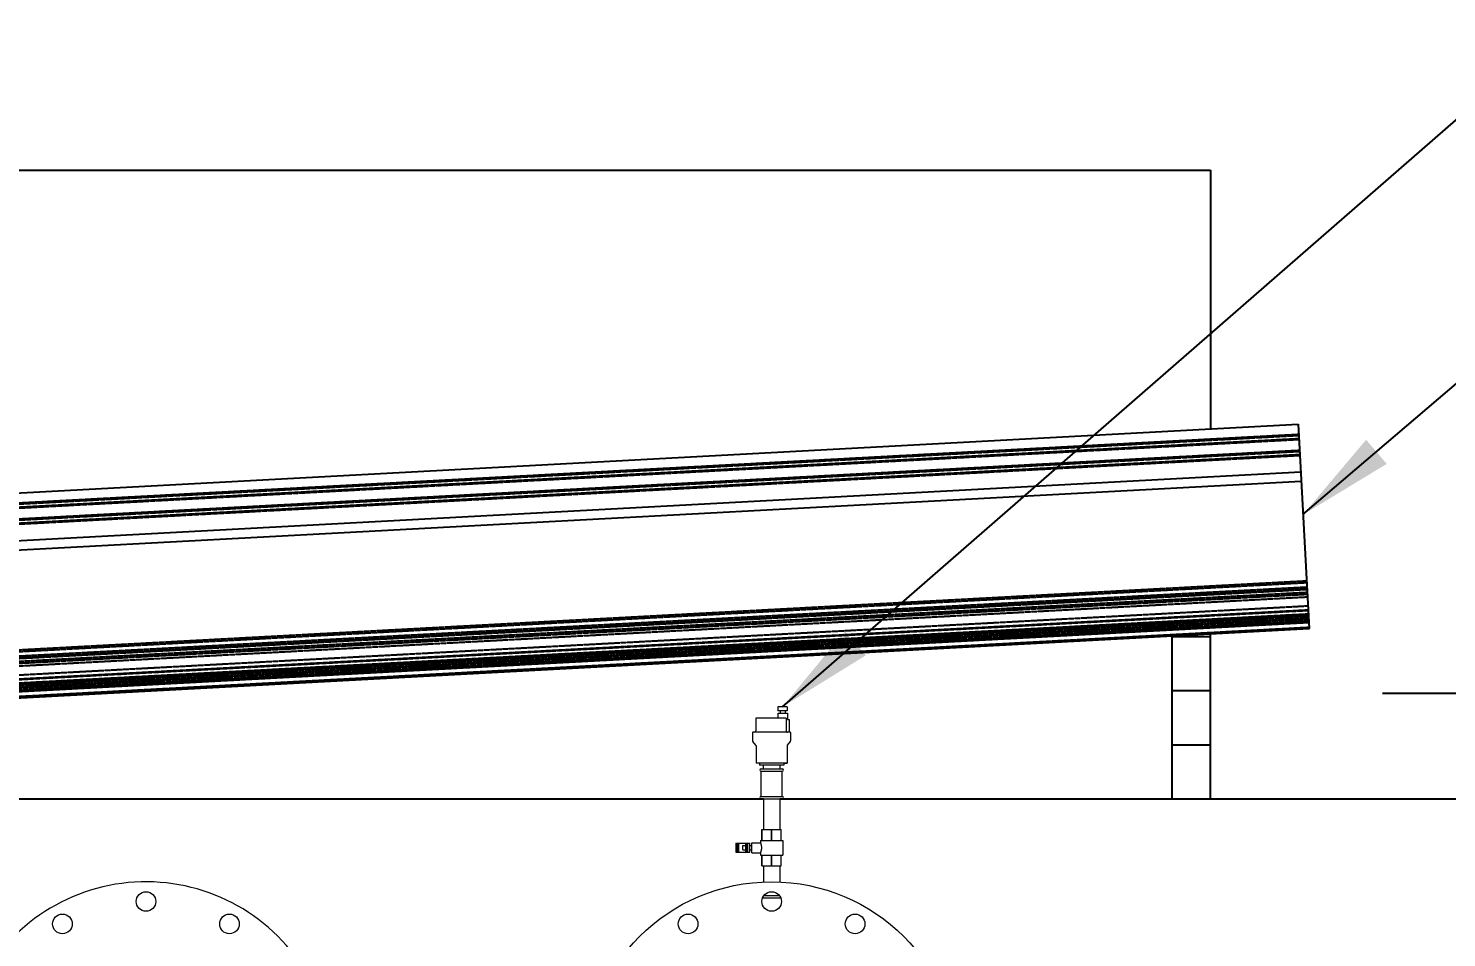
# Model space of a CAD drawing. Header units: millimetres. Extents: x -312439 to 477422, y -331570 to 212570.
# Drawn here: x 358020 to 359854, y 195145 to 196321 of the extents above; entities that cross this region are included whole.
import ezdxf

# ---------------------------------------------------------------- set-up
doc = ezdxf.new("R2010")
doc.units = ezdxf.units.MM
doc.linetypes.add('DASHED', pattern=[0.75, 0.5, -0.25])
doc.layers.add('TEXTO FORMATO', color=4, linetype='Continuous')
doc.styles.add('ROMAND', font='ROMAND.SHX')
doc.dimstyles.new('1-50 (MILIMETRO)', dxfattribs={"dimscale": 0, "dimtxt": 125, "dimasz": 125, "dimexe": 100, "dimexo": 100, "dimgap": 50, "dimtad": 0, "dimdec": 0, "dimzin": 0, "dimdsep": 46, "dimtxsty": 'ROMAND', "dimcen": -390, "dimclrd": 1, "dimclre": 1, "dimclrt": 3, "dimadec": 0, "dimazin": 0, "dimtfac": 1, "dimtdec": 0, "dimtix": 1, "dimtmove": 2, "dimatfit": 2, "dimfxl": 1, "dimtvp": 1, "dimtolj": 1, "dimtzin": 0, "dimarcsym": 0})

# ---------------------------------------------------------------- blocks, each defined once
blk = doc.blocks.new('*D41')
at = {"color": 1, "lineweight": -2, "transparency": 16777216}
for p, q in [((360021.5, 195075.5), (360021.5, 195560.8)), ((360348.5, 195075.5), (360348.5, 195560.8)), ((359896.5, 195460.8), (359771.5, 195460.8)), ((360021.5, 195460.8), (360348.5, 195460.8)), ((360473.5, 195460.8), (360598.5, 195460.8))]:
    blk.add_line(p, q, dxfattribs=at)
at = {"color": 1, "transparency": 16777216}
for points in [[(359896.5, 195481.6), (359896.5, 195440), (360021.5, 195460.8)], [(360473.5, 195481.6), (360473.5, 195440), (360348.5, 195460.8)]]:
    blk.add_solid(points, dxfattribs=at)
at = {"layer": 'Defpoints', "color": 0, "transparency": 16777216}
for p in [(360348.5, 195460.8), (360021.5, 194975.5), (360348.5, 194975.5)]:
    blk.add_point(p, dxfattribs=at)
at = {"color": 3, "transparency": 16777216, "insert": (360185, 195664), "char_height": 125, "attachment_point": 5, "style": 'ROMAND'}
blk.add_mtext('\\A1;327', dxfattribs=at)

msp = doc.modelspace()

# ---------------------------------------------------------------- linework, layer by layer
at = {"color": 1, "linetype": 'Continuous', "extrusion": (0, 1, 0)}
for p, q in [((357124.798, 196138.008, 0), (359548.911, 196138.008, 0)), ((359548.911, 196138.008, 0), (359548.911, 195802.945, 0)), ((357018.468, 195667.2, 0), (359662.451, 195809.036, 0)), ((359662.451, 195809.036, 0), (359676.641, 195544.53, 0)), ((359665.78, 195746.99, 0), (357021.797, 195605.154, 0)), ((357022.425, 195593.454, 0), (359666.407, 195735.289, 0)), ((357032.658, 195402.694, 0), (359676.641, 195544.53, 0)), ((359498.911, 195533.86, 0), (359498.911, 195323.86, 0)), ((359548.911, 195533.86, 0), (359498.911, 195533.86, 0)), ((359548.911, 195323.86, 0), (359548.911, 195537.678, 0)), ((359548.911, 195463.86, 0), (359498.911, 195463.86, 0)), ((359548.911, 195393.86, 0), (359498.911, 195393.86, 0)), ((358970.868, 195323.86, 0), (357124.798, 195323.86, 0)), ((368944.798, 195323.86, 0), (358992.168, 195323.86, 0))]:
    msp.add_line(p, q, dxfattribs=at)
at = {"color": 1, "linetype": 'DASHED', "extrusion": (0, 1, 0)}
for p, q in [((359663.168, 195795.685, 0), (357019.185, 195653.85, 0)), ((359663.245, 195794.24, 0), (357019.262, 195652.404, 0)), ((359663.46, 195790.231, 0), (357019.477, 195648.396, 0)), ((359663.523, 195789.06, 0), (357019.54, 195647.224, 0)), ((359664.276, 195775.028, 0), (357020.293, 195633.192, 0)), ((359664.353, 195773.582, 0), (357020.37, 195631.747, 0)), ((359664.568, 195769.574, 0), (357020.585, 195627.738, 0)), ((359664.631, 195768.402, 0), (357020.648, 195626.567, 0)), ((359673.341, 195606.049, 0), (357029.358, 195464.213, 0)), ((359673.461, 195603.807, 0), (357029.478, 195461.971, 0)), ((359673.769, 195598.062, 0), (357029.786, 195456.227, 0)), ((359673.889, 195595.82, 0), (357029.906, 195453.985, 0)), ((359673.934, 195594.977, 0), (357029.952, 195453.142, 0)), ((359674.135, 195591.248, 0), (357030.152, 195449.412, 0)), ((359674.268, 195588.757, 0), (357030.285, 195446.922, 0)), ((359674.455, 195585.265, 0), (357030.473, 195443.43, 0)), ((359675.078, 195573.666, 0), (357031.095, 195431.83, 0)), ((359675.356, 195568.486, 0), (357031.373, 195426.65, 0)), ((359675.394, 195567.779, 0), (357031.411, 195425.944, 0)), ((359675.632, 195563.334, 0), (357031.649, 195421.499, 0)), ((359675.675, 195562.525, 0), (357031.692, 195420.69, 0)), ((359675.72, 195561.687, 0), (357031.737, 195419.852, 0)), ((359675.727, 195561.559, 0), (357031.744, 195419.724, 0)), ((359675.798, 195560.241, 0), (357031.815, 195418.405, 0)), ((359675.925, 195557.88, 0), (357031.942, 195416.044, 0)), ((359675.996, 195556.543, 0), (357032.013, 195414.707, 0)), ((359676.134, 195553.974, 0), (357032.151, 195412.138, 0)), ((359676.149, 195553.702, 0), (357032.166, 195411.867, 0)), ((359676.212, 195552.527, 0), (357032.229, 195410.692, 0)), ((359676.226, 195552.254, 0), (357032.243, 195410.419, 0)), ((359676.563, 195545.988, 0), (357032.58, 195404.152, 0)), ((359676.64, 195544.539, 0), (357032.657, 195402.704, 0))]:
    msp.add_line(p, q, dxfattribs=at)
at = {"color": 2, "linetype": 'Continuous', "lineweight": 0, "extrusion": (0, 1, 0)}
for p, q in [((359001.764, 195443.356, 0), (358989.551, 195443.356, 0)), ((358989.551, 195443.356, 0), (358989.551, 195438.325, 0)), ((359001.764, 195438.325, 0), (358989.551, 195438.325, 0)), ((358992.595, 195438.325, 0), (358992.595, 195435.334, 0)), ((358999.071, 195438.325, 0), (358999.071, 195435.334, 0)), ((359001.764, 195443.356, 0), (359001.764, 195438.325, 0)), ((359000.126, 195428.494, 0), (358961.241, 195428.494, 0)), ((358961.241, 195428.494, 0), (358961.241, 195412.355, 0)), ((358989.817, 195428.494, 0), (358989.817, 195435.334, 0)), ((358989.817, 195435.334, 0), (359001.849, 195435.334, 0)), ((359000.126, 195428.494, 0), (359000.126, 195412.355, 0)), ((359001.849, 195435.334, 0), (359001.849, 195426.829, 0)), ((359001.849, 195426.829, 0), (359004.22, 195426.829, 0)), ((359004.22, 195426.829, 0), (359004.22, 195410.639, 0)), ((358956.931, 195410.154, 0), (358956.931, 195399.384, 0)), ((359005.62, 195410.639, 0), (358957.417, 195410.639, 0)), ((359000.126, 195412.355, 0), (359000.338, 195412.355, 0)), ((359006.106, 195410.154, 0), (359006.106, 195399.384, 0)), ((358961.052, 195393.726, 0), (358957.278, 195398.401, 0)), ((358961.399, 195392.743, 0), (358961.399, 195370.651, 0)), ((359001.638, 195392.743, 0), (359001.638, 195370.651, 0)), ((359001.985, 195393.726, 0), (359005.759, 195398.401, 0)), ((359001.638, 195370.651, 0), (358961.399, 195370.651, 0)), ((358965.869, 195370.632, 0), (358961.399, 195370.651, 0)), ((358997.168, 195370.632, 0), (358965.869, 195370.632, 0)), ((358965.869, 195370.632, 0), (358965.869, 195367.773, 0)), ((358997.168, 195367.773, 0), (358965.869, 195367.773, 0)), ((358970.749, 195367.773, 0), (358970.749, 195363.231, 0)), ((358992.288, 195367.773, 0), (358992.288, 195363.231, 0)), ((358997.168, 195370.632, 0), (359001.638, 195370.651, 0)), ((358997.168, 195370.632, 0), (358997.168, 195367.773, 0)), ((358967.868, 195363.231, 0), (358995.168, 195363.231, 0)), ((358967.868, 195363.126, 0), (358967.868, 195363.231, 0)), ((358967.868, 195363.126, 0), (358995.168, 195363.126, 0)), ((358967.868, 195360.126, 0), (358995.168, 195360.126, 0)), ((358967.868, 195327.337, 0), (358967.868, 195360.126, 0)), ((358995.168, 195363.126, 0), (358995.168, 195363.231, 0)), ((358995.168, 195327.337, 0), (358995.168, 195360.126, 0)), ((358967.868, 195327.337, 0), (358995.168, 195327.337, 0)), ((358967.868, 195324.337, 0), (358995.168, 195324.337, 0)), ((358967.868, 195324.231, 0), (358967.868, 195324.337, 0)), ((358967.868, 195324.231, 0), (358995.168, 195324.231, 0)), ((358970.868, 195324.231, 0), (358970.868, 195284.484, 0)), ((358992.168, 195324.231, 0), (358992.168, 195284.484, 0)), ((358995.168, 195324.231, 0), (358995.168, 195324.337, 0))]:
    msp.add_line(p, q, dxfattribs=at)
at = {"color": 5, "linetype": 'Continuous', "lineweight": 0, "extrusion": (0, 1, 0)}
for p, q in [((358969.018, 195284.484, 0), (358994.018, 195284.484, 0)), ((358969.018, 195270.484, 0), (358969.018, 195284.484, 0)), ((358969.38, 195270.484, 0), (358969.38, 195284.484, 0)), ((358981.157, 195270.484, 0), (358981.157, 195284.484, 0)), ((358981.88, 195270.484, 0), (358981.88, 195284.484, 0)), ((358993.657, 195270.484, 0), (358993.657, 195284.484, 0)), ((358994.018, 195270.484, 0), (358994.018, 195284.484, 0)), ((358935.018, 195266.884, 0), (358935.018, 195255.084, 0)), ((358935.018, 195266.884, 0), (358953.126, 195266.884, 0)), ((358935.018, 195255.084, 0), (358953.126, 195255.084, 0)), ((358937.065, 195266.884, 0), (358937.065, 195255.084, 0)), ((358939.151, 195255.084, 0), (358939.151, 195266.884, 0)), ((358944.11, 195258.183, 0), (358944.11, 195263.785, 0)), ((358944.11, 195263.785, 0), (358947.776, 195263.785, 0)), ((358944.11, 195258.183, 0), (358947.776, 195258.183, 0)), ((358947.776, 195265.629, 0), (358947.776, 195256.339, 0)), ((358947.776, 195265.629, 0), (358949.71, 195265.629, 0)), ((358949.71, 195265.566, 0), (358947.776, 195265.566, 0)), ((358947.776, 195263.478, 0), (358949.71, 195263.478, 0)), ((358949.71, 195263.071, 0), (358947.776, 195263.071, 0)), ((358947.776, 195258.896, 0), (358949.71, 195258.896, 0)), ((358949.71, 195258.49, 0), (358947.776, 195258.49, 0)), ((358947.776, 195256.402, 0), (358949.71, 195256.402, 0)), ((358947.776, 195256.339, 0), (358949.71, 195256.339, 0)), ((358949.71, 195256.339, 0), (358949.71, 195265.629, 0)), ((358949.71, 195263.785, 0), (358950.176, 195263.785, 0)), ((358949.71, 195258.183, 0), (358950.176, 195258.183, 0)), ((358950.176, 195266.884, 0), (358950.176, 195255.084, 0)), ((358953.126, 195255.084, 0), (358953.126, 195266.884, 0)), ((358953.126, 195263.785, 0), (358955.851, 195263.785, 0)), ((358953.126, 195258.183, 0), (358955.851, 195258.183, 0)), ((358955.851, 195254.507, 0), (358955.851, 195267.46, 0)), ((358955.851, 195267.46, 0), (358967.196, 195267.46, 0)), ((358955.851, 195254.507, 0), (358967.196, 195254.507, 0)), ((358967.196, 195270.484, 0), (358995.84, 195270.484, 0)), ((358967.196, 195270.484, 0), (358967.196, 195267.46, 0)), ((358967.196, 195254.507, 0), (358967.196, 195251.484, 0)), ((358995.84, 195270.484, 0), (358995.84, 195251.484, 0)), ((358967.196, 195251.484, 0), (358995.84, 195251.484, 0)), ((358969.018, 195237.484, 0), (358969.018, 195251.484, 0)), ((358969.018, 195237.484, 0), (358994.018, 195237.484, 0)), ((358969.38, 195237.484, 0), (358969.38, 195251.484, 0)), ((358970.868, 195237.484, 0), (358970.868, 195216.707, 0)), ((358981.157, 195237.484, 0), (358981.157, 195251.484, 0)), ((358981.88, 195237.484, 0), (358981.88, 195251.484, 0)), ((358992.168, 195237.484, 0), (358992.168, 195216.707, 0)), ((358993.657, 195237.484, 0), (358993.657, 195251.484, 0)), ((358994.018, 195237.484, 0), (358994.018, 195251.484, 0)), ((358971.465, 195199.202, 0), (358991.572, 195199.202, 0)), ((358971.548, 195199.308, 0), (358991.489, 195199.308, 0)), ((358969.744, 195196.202, 0), (358993.293, 195196.202, 0))]:
    msp.add_line(p, q, dxfattribs=at)
at = {"color": 5, "linetype": 'Continuous', "lineweight": 0}
for centre, radius in [((358172.368, 195191.442, 0), 12.7), ((358981.518, 194975.442, 0), 241.5), ((358981.518, 195191.442, 0), 12.7), ((358064.368, 195162.504, 0), 12.7), ((358280.368, 195162.504, 0), 12.7), ((358873.518, 195162.504, 0), 12.7), ((359089.518, 195162.504, 0), 12.7)]:
    msp.add_circle(centre, radius, dxfattribs=at)
at = {"color": 2, "linetype": 'Continuous', "lineweight": 0}
for centre, radius, start, end in [((358957.417, 195410.154, 0), 0.486, 90, 180), ((358959.525, 195412.355, 0), 1.716, 270, 0), ((359005.62, 195410.154, 0), 0.486, 0, 90), ((358958.496, 195399.384, 0), 1.565, 180, 218.911528), ((358959.834, 195392.743, 0), 1.565, 0, 38.911528), ((359003.203, 195392.743, 0), 1.565, 141.088472, 180), ((359004.54, 195399.384, 0), 1.565, 321.088472, 0), ((358967.868, 195361.626, 0), 1.5, 90, 270), ((358995.168, 195361.626, 0), 1.5, 270, 90), ((358967.868, 195325.837, 0), 1.5, 90, 270), ((358995.168, 195325.837, 0), 1.5, 270, 90)]:
    msp.add_arc(centre, radius, start, end, dxfattribs=at)
at = {"color": 5, "linetype": 'Continuous', "lineweight": 0}
msp.add_arc((358172.368, 194975.442, 0), 241.5, 35.284706, 159.607631, dxfattribs=at)
at = {"color": 2, "linetype": 'Continuous', "lineweight": 0}
msp.add_open_spline([(359000.126, 195412.355, 0), (359000.126, 195412.252, 0), (359000.137, 195412.14, 0), (359000.183, 195411.92, 0), (359000.219, 195411.812, 0), (359000.303, 195411.619, 0), (359000.36, 195411.516, 0), (359000.496, 195411.324, 0), (359000.574, 195411.235, 0), (359000.734, 195411.083, 0), (359000.832, 195411.006, 0), (359001.04, 195410.874, 0), (359001.151, 195410.819, 0), (359001.365, 195410.734, 0), (359001.488, 195410.698, 0), (359001.738, 195410.65, 0), (359001.866, 195410.639, 0), (359001.983, 195410.639, 0)], degree=3, knots=[5.27564287, 5.27564287, 5.27564287, 5.27564287, 5.58507837, 5.58507837, 5.89451387, 5.89451387, 6.21795239, 6.21795239, 6.54139091, 6.54139091, 6.88072373, 6.88072373, 7.22005655, 7.22005655, 7.5703925, 7.5703925, 7.92072845, 7.92072845, 7.92072845, 7.92072845], dxfattribs=at)
at = {"color": 5, "linetype": 'Continuous', "lineweight": 0}
for points, knots in [([(358968.744, 195260.984, 0), (358968.744, 195261.398, 0), (358968.724, 195261.823, 0), (358968.641, 195262.665, 0), (358968.579, 195263.081, 0), (358968.427, 195263.877, 0), (358968.336, 195264.257, 0), (358968.145, 195264.958, 0), (358968.044, 195265.279, 0), (358967.853, 195265.847, 0), (358967.754, 195266.115, 0), (358967.571, 195266.588, 0), (358967.486, 195266.794, 0), (358967.345, 195267.127, 0), (358967.289, 195267.253, 0), (358967.215, 195267.42, 0), (358967.196, 195267.46, 0), (358967.196, 195267.46, 0)], [0, 0, 0, 0, 1.24074145, 1.24074145, 2.4814829, 2.4814829, 3.72222435, 3.72222435, 4.9629658, 4.9629658, 6.2015565, 6.2015565, 7.4401472, 7.4401472, 8.6787379, 8.6787379, 9.9173286, 9.9173286, 9.9173286, 9.9173286]), ([(358967.196, 195254.507, 0), (358967.196, 195254.507, 0), (358967.215, 195254.548, 0), (358967.289, 195254.714, 0), (358967.345, 195254.841, 0), (358967.486, 195255.173, 0), (358967.571, 195255.379, 0), (358967.754, 195255.853, 0), (358967.853, 195256.12, 0), (358968.044, 195256.689, 0), (358968.145, 195257.01, 0), (358968.336, 195257.711, 0), (358968.427, 195258.091, 0), (358968.579, 195258.887, 0), (358968.641, 195259.303, 0), (358968.724, 195260.145, 0), (358968.744, 195260.57, 0), (358968.744, 195260.984, 0)], [29.7519858, 29.7519858, 29.7519858, 29.7519858, 30.99057651, 30.99057651, 32.22916721, 32.22916721, 33.46775791, 33.46775791, 34.70634861, 34.70634861, 35.94709006, 35.94709006, 37.18783151, 37.18783151, 38.42857296, 38.42857296, 39.66931441, 39.66931441, 39.66931441, 39.66931441])]:
    msp.add_open_spline(points, degree=3, knots=knots, dxfattribs=at)

# ---------------------------------------------------------------- dimensions: what is measured, and where the dimension line sits
dim = msp.add_linear_dim(base=(360348.523, 195460.813, 0), p1=(360021.523, 194975.454, 0), p2=(360348.523, 194975.454, 0), dimstyle='1-50 (MILIMETRO)', override={"dimscale": 1})
dim.commit()
dim.dimension.update_dxf_attribs({"geometry": '*D41', "text_midpoint": (360185.023, 195664.029, 0), "dimtype": 160})

# ---------------------------------------------------------------- leaders
at = {"layer": 'TEXTO FORMATO'}
for points in [[(358995.658, 195443.356, 0), (360002.477, 196321.378, 0), (360803.509, 196321.378, 0)], [(359668.727, 195692.052, 0), (360002.477, 195977.727, 0), (362318.928, 195977.727, 0)]]:
    msp.add_leader(points, dimstyle='1-50 (MILIMETRO)', override={"dimscale": 1}, dxfattribs=at)

doc.saveas('drawing.dxf')
